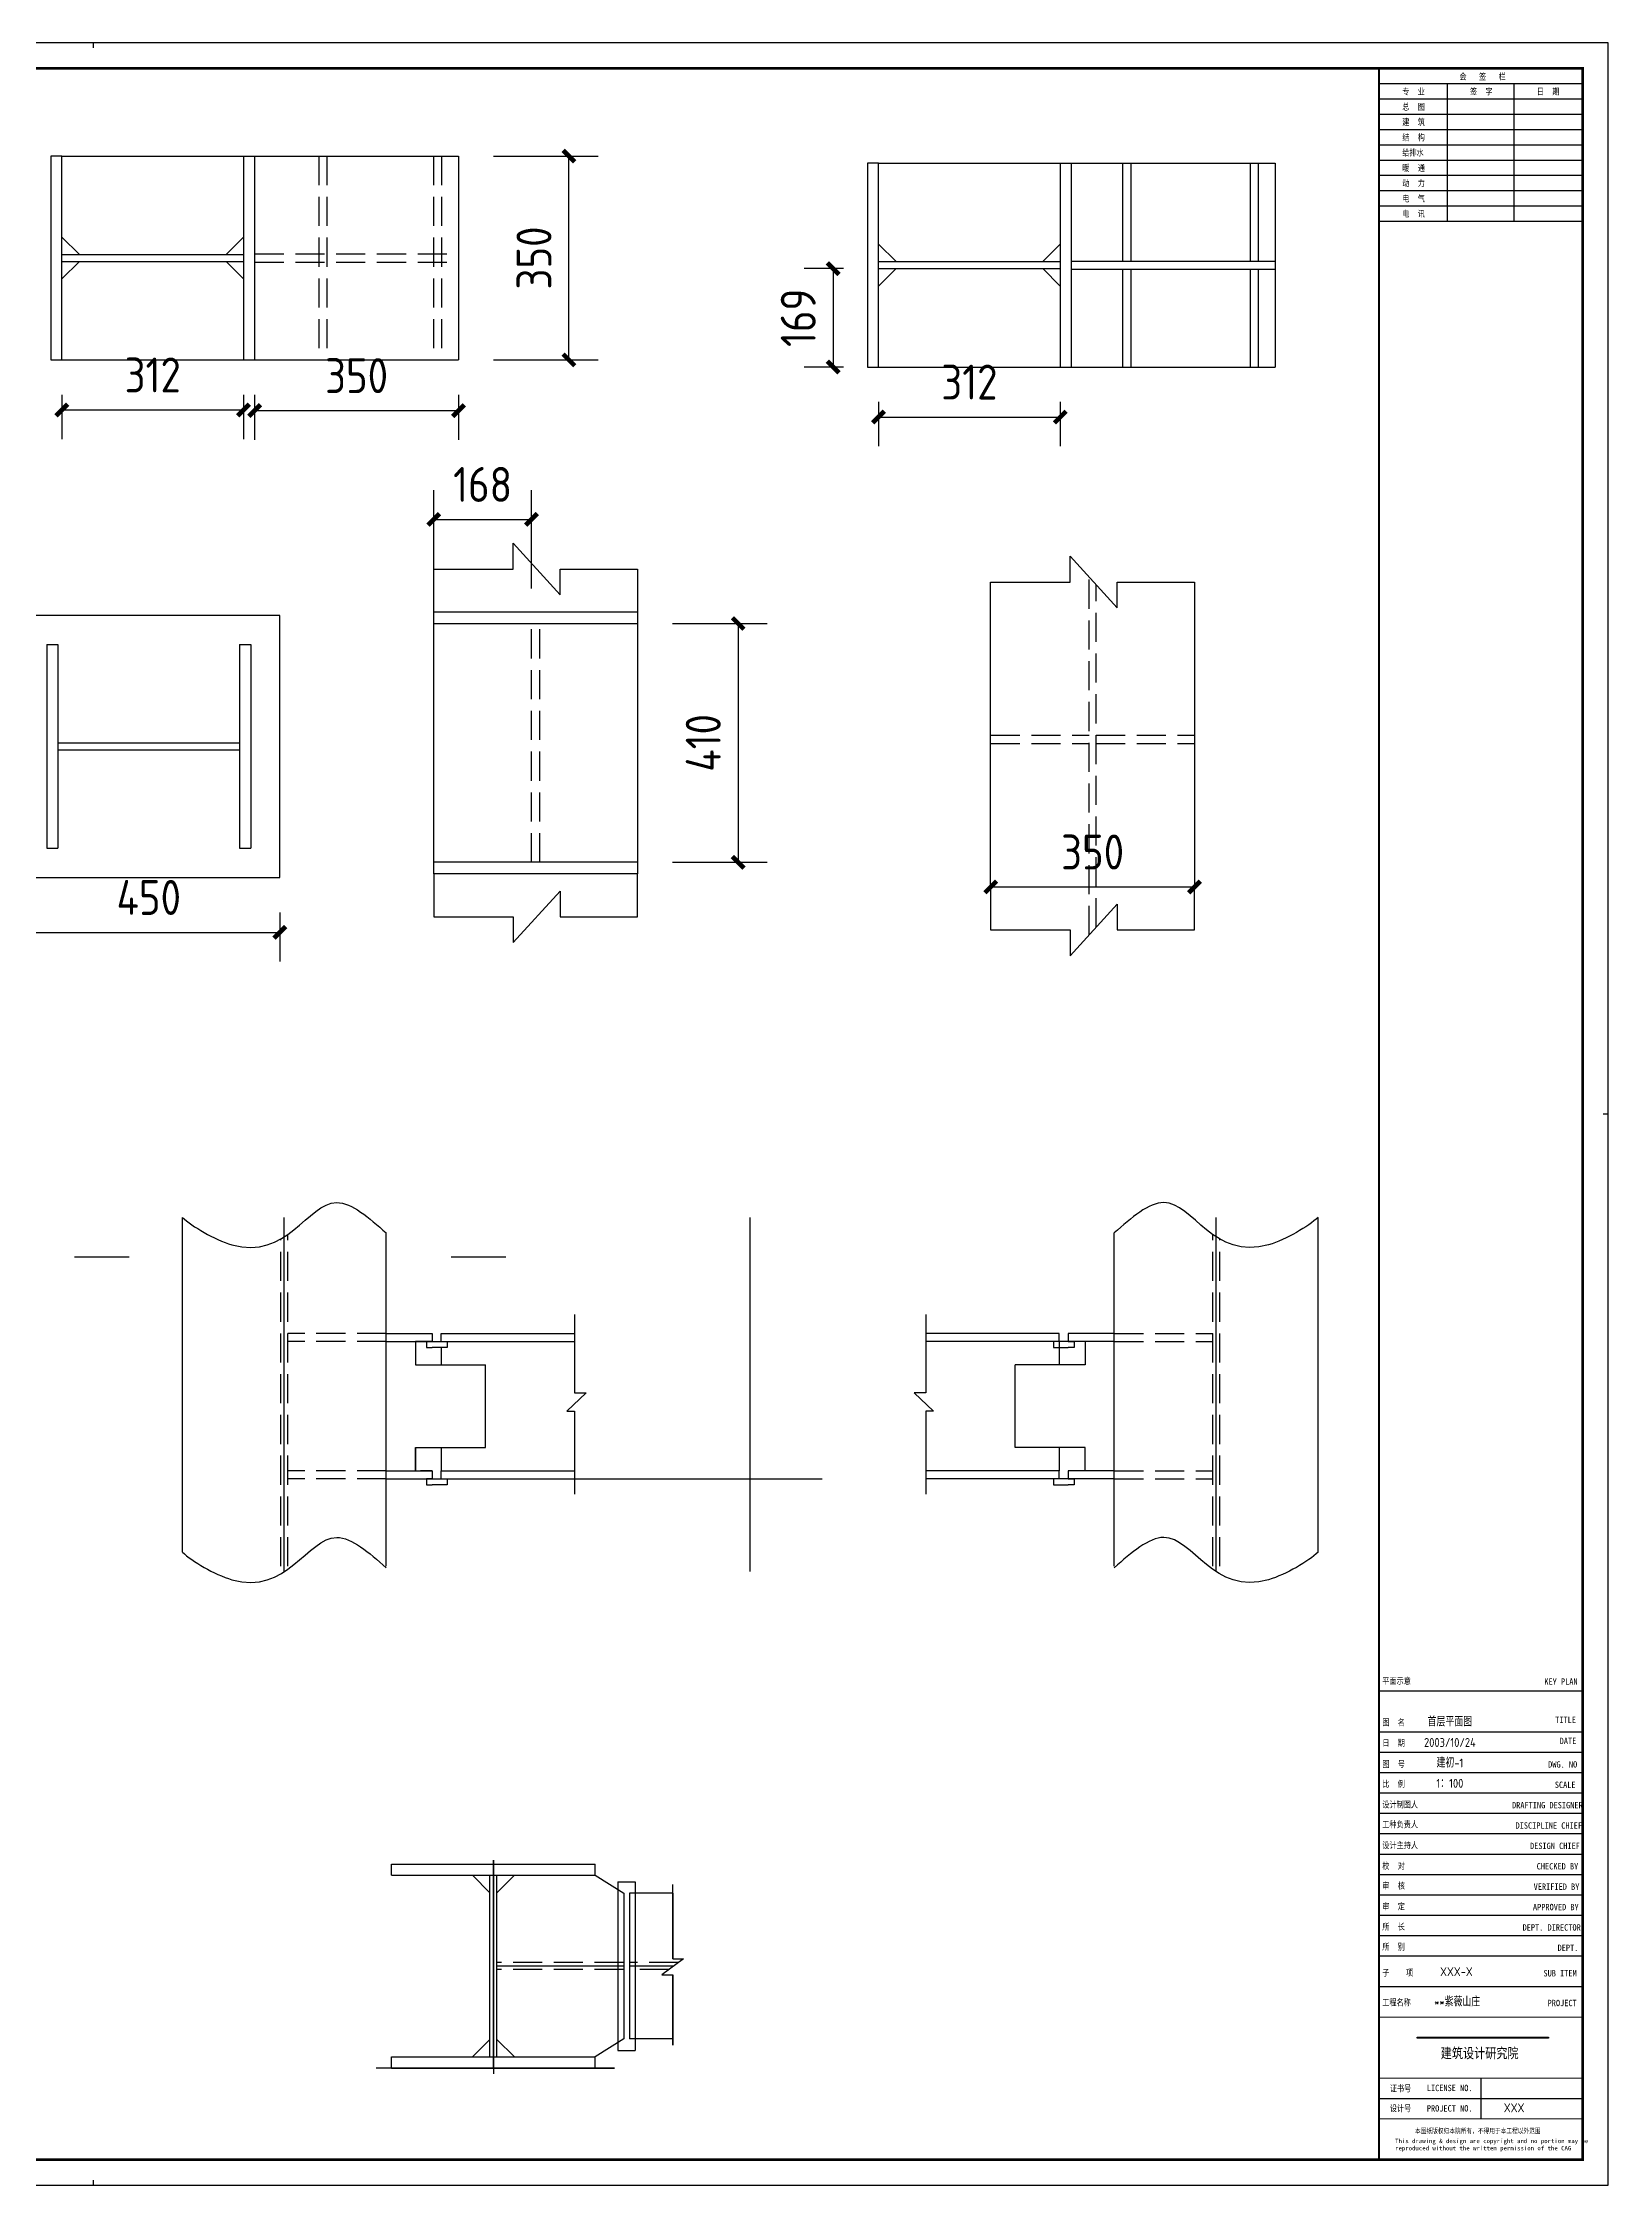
# Model space of a CAD drawing. Extents: x -9001 to 151288, y 75886 to 362543.
# Drawn here: x 3889 to 17327, y 159466 to 177858 of the extents above; entities that cross this region are included whole.
import ezdxf
from ezdxf.enums import TextEntityAlignment as Align

# ---------------------------------------------------------------- set-up
doc = ezdxf.new("R2010")
doc.units = 0
doc.header["$LTSCALE"] = 1000
doc.header["$MEASUREMENT"] = 0
doc.linetypes.add('DASH', pattern=[0.35, 0.25, -0.1])
doc.layers.add('PUB_TITLE', color=4, linetype='Continuous')
doc.styles.get("Standard").update_dxf_attribs({"font": 'gbenor.shx', "bigfont": 'gbcbig.shx'})
doc.styles.add('图框', font='')
doc.styles.get('图框').set_extended_font_data('SimSun')
doc.dimstyles.get("Standard").update_dxf_attribs({"dimscale": 100, "dimtxt": 1, "dimasz": 1, "dimexe": 2.5, "dimexo": 3, "dimgap": 1.5, "dimtad": 1, "dimdec": 0, "dimzin": 0, "dimdsep": 46, "dimtxsty": 'Standard', "dimblk": 'ARCHTICK', "dimcen": 0.09, "dimadec": 0, "dimazin": 0, "dimtfac": 1, "dimtdec": 0, "dimtix": 1, "dimtmove": 2, "dimatfit": 3, "dimfxl": 1, "dimtolj": 1, "dimtzin": 0, "dimarcsym": 0})

# ---------------------------------------------------------------- blocks, each defined once
blk = doc.blocks.new('$titleblk$00000167')
blk.add_hatch(color=256).paths.add_polyline_path([(-74.91, 58.12), (-74.91, 57.66), (-23.44, 57.66), (-23.44, 58.12)])
for p, q in [((-594.5, 839), (-594.5, 841)), ((-90, 825), (-10, 825)), ((-63, 771), (-63, 825)), ((-37, 825), (-37, 771)), ((-90, 819), (-10, 819)), ((-90, 813), (-10, 813)), ((-90, 807), (-10, 807)), ((-90, 801), (-10, 801)), ((-90, 795), (-10, 795)), ((-90, 789), (-10, 789)), ((-90, 783), (-10, 783)), ((-90, 777), (-10, 777)), ((-90, 771), (-10, 771)), ((0, 420.5), (-2, 420.5)), ((-90, 194), (-10, 194)), ((-90, 194), (-10, 194)), ((-90, 178), (-10, 178)), ((-90, 170), (-10, 170)), ((-90, 162), (-10, 162)), ((-90, 154), (-10, 154)), ((-90, 146), (-10, 146)), ((-90, 138), (-10, 138)), ((-90, 130), (-10, 130)), ((-90, 122), (-10, 122)), ((-90, 114), (-10, 114)), ((-90, 106), (-10, 106)), ((-90, 98), (-10, 98)), ((-90, 90), (-10, 90)), ((-90, 78), (-10, 78)), ((-90, 34), (-10, 34)), ((-50, 42), (-50, 26)), ((-594.5, 0), (-594.5, 2))]:
    blk.add_line(p, q)
for points in [[(-1189, 0), (0, 0), (0, 841), (-1189, 841)], [(-74.91, 58.12), (-23.44, 58.12), (-23.44, 57.66), (-74.91, 57.66)]]:
    blk.add_lwpolyline(points, close=True)
at = {"const_width": 1}
blk.add_lwpolyline([(-1164, 10), (-10, 10), (-10, 831), (-1164, 831)], close=True, dxfattribs=at)
for points, const_width in [([(-90, 831), (-90, 10)], 0.8), ([(-90, 831), (-90, 766.99)], 0.8), ([(-10, 766.99), (-10, 831), (-90, 831)], 0.8), ([(-90, 10), (-10, 10), (-10, 199.96)], 0.8), ([(-90, 66), (-10, 66)], 0.4), ([(-90, 42), (-10, 42)], 0.4), ([(-90, 26), (-10, 26)], 0.4)]:
    blk.add_lwpolyline(points, dxfattribs=dict(const_width=const_width))
at = {"style": '图框', "width": 0.8}
for s, height, p in [('会   签   栏', 2.5, (-58.39, 826.53)), ('总  图', 2.5, (-80.81, 814.66)), ('专  业', 2.5, (-80.81, 820.66)), ('签  字', 2.5, (-54.22, 820.66)), ('日  期', 2.5, (-28, 820.66)), ('建  筑', 2.5, (-80.81, 808.66)), ('结  构', 2.5, (-80.81, 802.66)), ('给排水', 2.5, (-80.81, 796.66)), ('暖  通', 2.5, (-80.81, 790.66)), ('动  力', 2.5, (-80.81, 784.66)), ('电  气', 2.5, (-80.81, 778.66)), ('电  讯', 2.5, (-80.81, 772.66)), ('平面示意', 2.5, (-88.65, 196.71)), ('KEY PLAN', 2.5, (-25.05, 196.43)), ('图  名', 2.5, (-88.65, 180.41)), ('TITLE', 2.5, (-20.79, 181.37)), ('日  期', 2.5, (-88.65, 172.37)), ('DATE', 2.5, (-19.03, 173.13)), ('图  号', 2.5, (-88.65, 164.07)), ('DWG. NO', 2.5, (-23.56, 163.93)), ('比  例', 2.5, (-88.65, 156.29)), ('SCALE', 2.5, (-20.94, 155.93)), ('设计制图人', 2.5, (-88.65, 148.18)), ('工种负责人', 2.5, (-88.65, 140.37)), ('DRAFTING DESIGNER', 2.5, (-37.74, 147.93)), ('设计主持人', 2.5, (-88.65, 132.21)), ('DISCIPLINE CHIEF', 2.5, (-36.36, 139.93)), ('校  对', 2.5, (-88.65, 124.09)), ('DESIGN CHIEF', 2.5, (-30.68, 131.93)), ('CHECKED BY', 2.5, (-28.05, 123.93)), ('审  核', 2.5, (-88.65, 116.31)), ('VERIFIED BY', 2.5, (-29.25, 115.93)), ('审  定', 2.5, (-88.65, 108.21)), ('APPROVED BY', 2.5, (-29.52, 107.93)), ('所  长', 2.5, (-88.65, 100.2)), ('DEPT. DIRECTOR', 2.5, (-33.6, 99.93)), ('所  别', 2.5, (-88.65, 92.35)), ('DEPT.', 2.5, (-19.86, 91.93)), ('子    项', 2.5, (-88.65, 82.15)), ('SUB ITEM', 2.5, (-25.4, 81.92)), ('工程名称', 2.5, (-88.65, 70.5)), ('PROJECT', 2.5, (-23.76, 70.26)), ('建筑设计研究院', 4, (-65.71, 49.84)), ('证书号', 2.5, (-85.69, 36.75)), ('LICENSE NO.', 2.5, (-71.18, 36.9)), ('设计号', 2.5, (-85.69, 28.92)), ('PROJECT NO.', 2.5, (-71.18, 28.9)), ('本图纸版权归本院所有，不得用于本工程以外范围', 2, (-75.8, 20.34))]:
    blk.add_text(s, height=height, dxfattribs=at).set_placement(p)
at = {"insert": (-83.62, 18.2), "char_height": 1.7, "width": 72.25, "attachment_point": 1, "style": '图框'}
blk.add_mtext('This drawing & design are copyright and no portion may be reproduced without the written permission of the CAG', dxfattribs=at)
at = {"flags": 4}
for tag, p in [('(扩展图名)', (-62.12, 184.1)), ('图名', (-62.12, 180.13)), ('日期', (-62.12, 172.03)), ('图号', (-62.12, 163.99)), ('比例', (-62.12, 156)), ('子项', (-59.56, 82.07)), ('工程名称', (-59.24, 70.19)), ('设计号', (-36.91, 28.62))]:
    blk.add_attdef(tag, text='', height=3.5, dxfattribs=at).set_placement(p, align=Align.CENTER)
for tag, p in [('设计人', (-64.84, 148.13)), ('负责人', (-64.71, 140.27)), ('主持人', (-64.73, 132.26)), ('校对人', (-64.28, 124.4)), ('审核人', (-63.96, 116.15)), ('审定人', (-64.16, 107.95)), ('所长', (-64.16, 99.76))]:
    blk.add_attdef(tag, p, '', height=3.5)
blk = doc.blocks.new('_ArchTick')
at = {"color": 0, "linetype": 'ByBlock', "const_width": 0.4}
blk.add_lwpolyline([(-0.5, -0.5), (0.5, 0.5)], dxfattribs=at)
blk = doc.blocks.new('*D737')
at = {"color": 0, "lineweight": -2}
for p, q in [((3673.5, 170393), (3673.5, 169971)), ((5923.5, 170393), (5923.5, 169971)), ((3673.5, 170221), (5923.5, 170221))]:
    blk.add_line(p, q, dxfattribs=at)
at = {"layer": 'Defpoints', "color": 0}
for p in [(3673.5, 170693), (5923.5, 170693), (5923.5, 170221)]:
    blk.add_point(p, dxfattribs=at)
at = {"color": 0, "lineweight": -2, "xscale": 100, "yscale": 100, "zscale": 100, "rotation": 180}
blk.add_blockref('_ArchTick', (3673.5, 170221), dxfattribs=at)
at = {"color": 0, "lineweight": -2, "xscale": 100, "yscale": 100, "zscale": 100}
blk.add_blockref('_ArchTick', (5923.5, 170221), dxfattribs=at)
at = {"color": 0, "insert": (4798.5, 170521), "char_height": 300, "attachment_point": 5}
blk.add_mtext('\\A1;450', dxfattribs=at)
blk = doc.blocks.new('*D747')
at = {"color": 0, "lineweight": -2}
for p, q in [((3752.5, 175981), (3413, 175981)), ((3663, 175981), (3663, 175136)), ((3752.5, 175136), (3413, 175136))]:
    blk.add_line(p, q, dxfattribs=at)
at = {"layer": 'Defpoints', "color": 0}
for p in [(4052.5, 175981), (3663, 175136), (4052.5, 175136)]:
    blk.add_point(p, dxfattribs=at)
at = {"color": 0, "lineweight": -2, "xscale": 100, "yscale": 100, "zscale": 100}
for p, rotation in [((3663, 175981), 90), ((3663, 175136), 270)]:
    blk.add_blockref('_ArchTick', p, dxfattribs=dict(at, rotation=rotation))
at = {"color": 0, "insert": (3363, 175558.5), "char_height": 300, "attachment_point": 5, "rotation": 90}
blk.add_mtext('\\A1;169', dxfattribs=at)
blk = doc.blocks.new('*D748')
at = {"color": 0, "lineweight": -2}
for p, q in [((4052.5, 174836), (4052.5, 174456.5)), ((5612.5, 174836), (5612.5, 174456.5)), ((4052.5, 174706.5), (5612.5, 174706.5))]:
    blk.add_line(p, q, dxfattribs=at)
at = {"layer": 'Defpoints', "color": 0}
for p in [(4052.5, 175136), (5612.5, 175136), (5612.5, 174706.5)]:
    blk.add_point(p, dxfattribs=at)
at = {"color": 0, "lineweight": -2, "xscale": 100, "yscale": 100, "zscale": 100, "rotation": 180}
blk.add_blockref('_ArchTick', (4052.5, 174706.5), dxfattribs=at)
at = {"color": 0, "lineweight": -2, "xscale": 100, "yscale": 100, "zscale": 100}
blk.add_blockref('_ArchTick', (5612.5, 174706.5), dxfattribs=at)
at = {"color": 0, "insert": (4832.5, 175006.5), "char_height": 300, "attachment_point": 5}
blk.add_mtext('\\A1;312', dxfattribs=at)
blk = doc.blocks.new('*D751')
at = {"color": 0, "lineweight": -2}
for p, q in [((10763.5, 175920), (10424, 175920)), ((10674, 175920), (10674, 175075)), ((10763.5, 175075), (10424, 175075))]:
    blk.add_line(p, q, dxfattribs=at)
at = {"layer": 'Defpoints', "color": 0}
for p in [(11063.5, 175920), (10674, 175075), (11063.5, 175075)]:
    blk.add_point(p, dxfattribs=at)
at = {"color": 0, "lineweight": -2, "xscale": 100, "yscale": 100, "zscale": 100}
for p, rotation in [((10674, 175920), 90), ((10674, 175075), 270)]:
    blk.add_blockref('_ArchTick', p, dxfattribs=dict(at, rotation=rotation))
at = {"color": 0, "insert": (10374, 175497.5), "char_height": 300, "attachment_point": 5, "rotation": 90}
blk.add_mtext('\\A1;169', dxfattribs=at)
blk = doc.blocks.new('*D752')
at = {"color": 0, "lineweight": -2}
for p, q in [((11063.5, 174775), (11063.5, 174395.5)), ((12623.5, 174775), (12623.5, 174395.5)), ((11063.5, 174645.5), (12623.5, 174645.5))]:
    blk.add_line(p, q, dxfattribs=at)
at = {"layer": 'Defpoints', "color": 0}
for p in [(11063.5, 175075), (12623.5, 175075), (12623.5, 174645.5)]:
    blk.add_point(p, dxfattribs=at)
at = {"color": 0, "lineweight": -2, "xscale": 100, "yscale": 100, "zscale": 100, "rotation": 180}
blk.add_blockref('_ArchTick', (11063.5, 174645.5), dxfattribs=at)
at = {"color": 0, "lineweight": -2, "xscale": 100, "yscale": 100, "zscale": 100}
blk.add_blockref('_ArchTick', (12623.5, 174645.5), dxfattribs=at)
at = {"color": 0, "insert": (11843.5, 174945.5), "char_height": 300, "attachment_point": 5}
blk.add_mtext('\\A1;312', dxfattribs=at)
blk = doc.blocks.new('*D753')
at = {"color": 0, "lineweight": -2}
for p, q in [((9294.5, 172873), (10108.5, 172873)), ((9858.5, 172873), (9858.5, 170823)), ((9294.5, 170823), (10108.5, 170823))]:
    blk.add_line(p, q, dxfattribs=at)
at = {"layer": 'Defpoints', "color": 0}
for p in [(8994.5, 172873), (8994.5, 170823), (9858.5, 170823)]:
    blk.add_point(p, dxfattribs=at)
at = {"color": 0, "lineweight": -2, "xscale": 100, "yscale": 100, "zscale": 100}
for p, rotation in [((9858.5, 172873), 90), ((9858.5, 170823), 270)]:
    blk.add_blockref('_ArchTick', p, dxfattribs=dict(at, rotation=rotation))
at = {"color": 0, "insert": (9558.5, 171848), "char_height": 300, "attachment_point": 5, "rotation": 90}
blk.add_mtext('\\A1;410', dxfattribs=at)
blk = doc.blocks.new('*D754')
at = {"color": 0, "lineweight": -2}
for p, q in [((7244.5, 173173), (7244.5, 174017)), ((8084.5, 173173), (8084.5, 174017)), ((7244.5, 173767), (8084.5, 173767))]:
    blk.add_line(p, q, dxfattribs=at)
at = {"layer": 'Defpoints', "color": 0}
for p in [(8084.5, 173767), (7244.5, 172873), (8084.5, 172873)]:
    blk.add_point(p, dxfattribs=at)
at = {"color": 0, "lineweight": -2, "xscale": 100, "yscale": 100, "zscale": 100, "rotation": 180}
blk.add_blockref('_ArchTick', (7244.5, 173767), dxfattribs=at)
at = {"color": 0, "lineweight": -2, "xscale": 100, "yscale": 100, "zscale": 100}
blk.add_blockref('_ArchTick', (8084.5, 173767), dxfattribs=at)
at = {"color": 0, "insert": (7664.5, 174067), "char_height": 300, "attachment_point": 5}
blk.add_mtext('\\A1;168', dxfattribs=at)
blk = doc.blocks.new('*D755')
at = {"color": 0, "lineweight": -2}
for p, q in [((5707.5, 174836), (5707.5, 174451)), ((7457.5, 174836), (7457.5, 174451)), ((5707.5, 174701), (7457.5, 174701))]:
    blk.add_line(p, q, dxfattribs=at)
at = {"layer": 'Defpoints', "color": 0}
for p in [(5707.5, 175136), (7457.5, 175136), (7457.5, 174701)]:
    blk.add_point(p, dxfattribs=at)
at = {"color": 0, "lineweight": -2, "xscale": 100, "yscale": 100, "zscale": 100, "rotation": 180}
blk.add_blockref('_ArchTick', (5707.5, 174701), dxfattribs=at)
at = {"color": 0, "lineweight": -2, "xscale": 100, "yscale": 100, "zscale": 100}
blk.add_blockref('_ArchTick', (7457.5, 174701), dxfattribs=at)
at = {"color": 0, "insert": (6582.5, 175001), "char_height": 300, "attachment_point": 5}
blk.add_mtext('\\A1;350', dxfattribs=at)
blk = doc.blocks.new('*D756')
at = {"color": 0, "lineweight": -2}
for p, q in [((7757.5, 176886), (8655.5, 176886)), ((8405.5, 175136), (8405.5, 176886)), ((7757.5, 175136), (8655.5, 175136))]:
    blk.add_line(p, q, dxfattribs=at)
at = {"layer": 'Defpoints', "color": 0}
for p in [(7457.5, 176886), (8405.5, 176886), (7457.5, 175136)]:
    blk.add_point(p, dxfattribs=at)
at = {"color": 0, "lineweight": -2, "xscale": 100, "yscale": 100, "zscale": 100}
for p, rotation in [((8405.5, 176886), 90), ((8405.5, 175136), 270)]:
    blk.add_blockref('_ArchTick', p, dxfattribs=dict(at, rotation=rotation))
at = {"color": 0, "insert": (8105.5, 176011), "char_height": 300, "attachment_point": 5, "rotation": 90}
blk.add_mtext('\\A1;350', dxfattribs=at)
blk = doc.blocks.new('*D758')
at = {"color": 0, "lineweight": -2}
for p, q in [((13776, 170911), (13776, 170861)), ((12026, 170746), (12026, 170861)), ((12026, 170611), (13776, 170611))]:
    blk.add_line(p, q, dxfattribs=at)
at = {"layer": 'Defpoints', "color": 0}
for p in [(13776, 170611), (13776, 170611), (12026, 170446)]:
    blk.add_point(p, dxfattribs=at)
at = {"color": 0, "lineweight": -2, "xscale": 100, "yscale": 100, "zscale": 100, "rotation": 180}
blk.add_blockref('_ArchTick', (12026, 170611), dxfattribs=at)
at = {"color": 0, "lineweight": -2, "xscale": 100, "yscale": 100, "zscale": 100}
blk.add_blockref('_ArchTick', (13776, 170611), dxfattribs=at)
at = {"color": 0, "insert": (12901, 170911), "char_height": 300, "attachment_point": 5}
blk.add_mtext('\\A1;350', dxfattribs=at)

msp = doc.modelspace()

# ---------------------------------------------------------------- linework, layer by layer
for p, q in [((3957.5, 176886), (3957.5, 175136)), ((4052.5, 176886), (3957.5, 176886)), ((4052.5, 175136), (4052.5, 176886)), ((4052.5, 176886), (5612.5, 176886)), ((5612.5, 176886), (5612.5, 175136)), ((5612.5, 176886), (5707.5, 176886)), ((5707.5, 176886), (5707.5, 175136)), ((5707.5, 176886), (7457.5, 176886)), ((7457.5, 176886), (7457.5, 175136)), ((10968.5, 176825), (10968.5, 175075)), ((11063.5, 176825), (10968.5, 176825)), ((11063.5, 175075), (11063.5, 176825)), ((11063.5, 176825), (12623.5, 176825)), ((12623.5, 176825), (12623.5, 175075)), ((12623.5, 176825), (12718.5, 176825)), ((12718.5, 176825), (12718.5, 175075)), ((12718.5, 176825), (14468.5, 176825)), ((13158.5, 176825), (13158.5, 175985)), ((13228.5, 176825), (13228.5, 175985)), ((14253.5, 176825), (14253.5, 175985)), ((14323.5, 176825), (14323.5, 175985)), ((14468.5, 176825), (14468.5, 175075)), ((4052.5, 176191), (4202.5, 176041)), ((4052.5, 176041), (5612.5, 176041)), ((5462.5, 176041), (5612.5, 176191)), ((11063.5, 176130), (11213.5, 175980)), ((12473.5, 175980), (12623.5, 176130)), ((4052.5, 175981), (5612.5, 175981)), ((4052.5, 175831), (4202.5, 175981)), ((5462.5, 175981), (5612.5, 175831)), ((11063.5, 175980), (12623.5, 175980)), ((11063.5, 175920), (12623.5, 175920)), ((11063.5, 175770), (11213.5, 175920)), ((12473.5, 175920), (12623.5, 175770)), ((12718.5, 175985), (14468.5, 175985)), ((12718.5, 175915), (14468.5, 175915)), ((13158.5, 175915), (13158.5, 175075)), ((13228.5, 175915), (13228.5, 175075)), ((14253.5, 175915), (14253.5, 175075)), ((14323.5, 175915), (14323.5, 175075)), ((3957.5, 175136), (4052.5, 175136)), ((4052.5, 175136), (5612.5, 175136)), ((5612.5, 175136), (5707.5, 175136)), ((5707.5, 175136), (7457.5, 175136)), ((10968.5, 175075), (11063.5, 175075)), ((11063.5, 175075), (12623.5, 175075)), ((12623.5, 175075), (12718.5, 175075)), ((12718.5, 175075), (14468.5, 175075)), ((7927, 173340.5), (7927, 173563)), ((7927, 173563), (8329.5, 173120.5)), ((12708.5, 173228.5), (12708.5, 173451)), ((12708.5, 173451), (13111, 173008.5)), ((7244.5, 172973), (7244.5, 173340.5)), ((7244.5, 173340.5), (7927, 173340.5)), ((8329.5, 173120.5), (8329.5, 173340.5)), ((8329.5, 173340.5), (8994.5, 173340.5)), ((8994.5, 173340.5), (8994.5, 172973)), ((12026, 172861), (12026, 173228.5)), ((12026, 173228.5), (12708.5, 173228.5)), ((13111, 173228.5), (13776, 173228.5)), ((13111, 173008.5), (13111, 173228.5)), ((13776, 173228.5), (13776, 172861)), ((5923.5, 172943), (3673.5, 172943)), ((5923.5, 170693), (5923.5, 172943)), ((7244.5, 172973), (8994.5, 172973)), ((7244.5, 170723), (7244.5, 172973)), ((8994.5, 172973), (8994.5, 170723)), ((7244.5, 172873), (8994.5, 172873)), ((12026, 170611), (12026, 172861)), ((13776, 172861), (13776, 170611)), ((3923.5, 172693), (3923.5, 170943)), ((3923.5, 172693), (4018.5, 172693)), ((4018.5, 172693), (4018.5, 170943)), ((5578.5, 172693), (5578.5, 170943)), ((5578.5, 172693), (5673.5, 172693)), ((5673.5, 172693), (5673.5, 170943)), ((4018.5, 171848), (5578.5, 171848)), ((4018.5, 171788), (5578.5, 171788)), ((3923.5, 170943), (4018.5, 170943)), ((5578.5, 170943), (5673.5, 170943)), ((3673.5, 170693), (5923.5, 170693)), ((8994.5, 170823), (7244.5, 170823)), ((8994.5, 170723), (7244.5, 170723)), ((7244.5, 170723), (7244.5, 170393)), ((7244.5, 170723), (7244.5, 170355.5)), ((8994.5, 170393), (8994.5, 170723)), ((8994.5, 170355.5), (8994.5, 170723)), ((7927, 170133), (8329.5, 170575.5)), ((8329.5, 170575.5), (8329.5, 170355.5)), ((12026, 170611), (12026, 170281)), ((12026, 170611), (12026, 170243.5)), ((13776, 170281), (13776, 170611)), ((13776, 170243.5), (13776, 170611)), ((7244.5, 170355.5), (7927, 170355.5)), ((7927, 170355.5), (7927, 170133)), ((8329.5, 170355.5), (8994.5, 170355.5)), ((12708.5, 170021), (13111, 170463.5)), ((13111, 170463.5), (13111, 170243.5)), ((12026, 170243.5), (12708.5, 170243.5)), ((12708.5, 170243.5), (12708.5, 170021)), ((13111, 170243.5), (13776, 170243.5)), ((5087, 164899.6), (5087, 167774.6)), ((14837, 164899.6), (14837, 167774.6)), ((6837, 164778.5), (6837, 167641.1)), ((13087, 164778.5), (13087, 167641.1))]:
    msp.add_line(p, q)
at = {"color": 1, "linetype": 'DASH'}
for p, q in [((6257.5, 176886), (6257.5, 175136)), ((6327.5, 176886), (6327.5, 175136)), ((7242.5, 176886), (7242.5, 175136)), ((7312.5, 176886), (7312.5, 175136)), ((5707.5, 176046), (7457.5, 176046)), ((5707.5, 175976), (7457.5, 175976)), ((12871, 170199.6), (12871, 173272.4)), ((12931, 170265.6), (12931, 173206.4)), ((8084.5, 170823), (8084.5, 172873)), ((8154.5, 170823), (8154.5, 172873)), ((12026, 171914), (12871, 171914)), ((12026, 171844), (12871, 171844)), ((12931, 171914), (13776, 171914)), ((12931, 171844), (13776, 171844))]:
    msp.add_line(p, q, dxfattribs=at)
at = {"color": 1}
for p, q in [((5962, 164733.1), (5962, 167774.6)), ((9962, 164733.1), (9962, 167774.6)), ((13962, 164733.1), (13962, 167774.6)), ((7757, 160471), (7757, 162256)), ((7757, 162256), (7757, 160421)), ((8875.5, 161346), (7787, 161346)), ((9304.3, 161346), (8925.5, 161346)), ((8797, 160471), (6752, 160471)), ((7757, 160471), (8797, 160471))]:
    msp.add_line(p, q, dxfattribs=at)
at = {"color": 0, "linetype": 'DASH'}
for p, q in [((5932, 164778.5), (5932, 167589.6)), ((5992, 164778.5), (5992, 167628.4)), ((13932, 164778.5), (13932, 167628.4)), ((13992, 164778.5), (13992, 167589.6)), ((6837, 166778.5), (5992, 166778.5)), ((6837, 166708.5), (5992, 166708.5)), ((13087, 166778.5), (13932, 166778.5)), ((13087, 166708.5), (13932, 166708.5)), ((6837, 165598.5), (5992, 165598.5)), ((13087, 165598.5), (13932, 165598.5)), ((6837, 165528.5), (5992, 165528.5)), ((13087, 165528.5), (13932, 165528.5)), ((8875.5, 161376), (7787, 161376)), ((8875.5, 161316), (7787, 161316)), ((9345.2, 161376), (8925.5, 161376)), ((9263.4, 161316), (8925.5, 161316))]:
    msp.add_line(p, q, dxfattribs=at)
at = {"color": 0}
for p, q in [((4629.5, 167432), (4161, 167432)), ((7394, 167435.5), (7862.5, 167435.5)), ((8453.3, 166939.2), (8453.3, 166266.7)), ((11470.7, 166939.2), (11470.7, 166266.7)), ((6837, 166778.5), (7232.5, 166778.5)), ((6837, 166708.5), (8453.3, 166708.5)), ((7188, 166708.5), (7088, 166708.5)), ((7088, 166708.5), (7088, 166508.5)), ((7232.5, 166708.5), (7182.5, 166708.5)), ((7182.5, 166708.5), (7182.5, 166658.5)), ((7182.5, 166658.5), (7232.5, 166658.5)), ((7232.5, 166708.5), (7188, 166708.5)), ((7232.5, 166708.5), (7222.5, 166708.5)), ((7232.5, 166778.5), (7232.5, 166708.5)), ((7359.5, 166658.5), (7232.5, 166658.5)), ((7309.5, 166778.5), (8453.3, 166778.5)), ((7309.5, 166708.5), (7309.5, 166778.5)), ((7309.5, 166708.5), (7359.5, 166708.5)), ((7309.5, 166658.5), (7309.5, 166508.5)), ((7359.5, 166708.5), (7359.5, 166658.5)), ((12614.5, 166778.5), (11470.7, 166778.5)), ((13087, 166708.5), (11470.7, 166708.5)), ((12614.5, 166708.5), (12564.5, 166708.5)), ((12564.5, 166708.5), (12564.5, 166658.5)), ((12564.5, 166658.5), (12691.5, 166658.5)), ((12614.5, 166708.5), (12614.5, 166778.5)), ((12614.5, 166708.5), (12614.5, 166508.5)), ((13087, 166778.5), (12691.5, 166778.5)), ((12691.5, 166778.5), (12691.5, 166708.5)), ((12691.5, 166708.5), (12736, 166708.5)), ((12691.5, 166708.5), (12701.5, 166708.5)), ((12691.5, 166708.5), (12741.5, 166708.5)), ((12741.5, 166658.5), (12691.5, 166658.5)), ((12741.5, 166708.5), (12741.5, 166658.5)), ((12836, 166708.5), (12836, 166508.5)), ((7088, 166508.5), (7688, 166508.5)), ((7688, 165798.5), (7688, 166508.5)), ((12836, 166508.5), (12236, 166508.5)), ((12236, 165798.5), (12236, 166508.5)), ((8553.3, 166266.7), (8388.3, 166111.7)), ((8388.3, 166111.7), (8453.3, 166111.7)), ((8453.3, 166266.7), (8553.3, 166266.7)), ((8453.3, 166111.7), (8453.3, 165399.2)), ((11470.7, 166266.7), (11370.7, 166266.7)), ((11370.7, 166266.7), (11535.7, 166111.7)), ((11470.7, 166111.7), (11470.7, 165399.2)), ((11535.7, 166111.7), (11470.7, 166111.7)), ((7088, 165798.5), (7088, 165598.5)), ((7088, 165598.5), (7088, 165798.5)), ((7088, 165798.5), (7688, 165798.5)), ((7309.5, 165798.5), (7309.5, 165598.5)), ((12836, 165798.5), (12236, 165798.5)), ((12614.5, 165798.5), (12614.5, 165598.5)), ((12836, 165598.5), (12836, 165798.5)), ((6837, 165598.5), (7232.5, 165598.5)), ((7232.5, 165598.5), (7132.5, 165598.5)), ((7232.5, 165598.5), (7232.5, 165528.5)), ((7309.5, 165528.5), (7309.5, 165598.5)), ((7309.5, 165598.5), (8453.3, 165598.5)), ((12614.5, 165598.5), (11470.7, 165598.5)), ((12614.5, 165528.5), (12614.5, 165598.5)), ((13087, 165598.5), (12691.5, 165598.5)), ((12691.5, 165598.5), (12691.5, 165528.5)), ((6837, 165528.5), (8453.3, 165528.5)), ((7232.5, 165528.5), (7182.5, 165528.5)), ((7182.5, 165528.5), (7182.5, 165478.5)), ((7182.5, 165478.5), (7232.5, 165478.5)), ((7232.5, 165528.5), (7188, 165528.5)), ((7232.5, 165528.5), (7222.5, 165528.5)), ((7232.5, 165528.5), (7309.5, 165528.5)), ((7359.5, 165478.5), (7232.5, 165478.5)), ((7309.5, 165528.5), (7359.5, 165528.5)), ((7359.5, 165528.5), (7359.5, 165478.5)), ((8453.3, 165528.5), (10579.3, 165528.5)), ((13087, 165528.5), (11470.7, 165528.5)), ((12614.5, 165528.5), (12564.5, 165528.5)), ((12564.5, 165528.5), (12564.5, 165478.5)), ((12564.5, 165478.5), (12691.5, 165478.5)), ((12691.5, 165528.5), (12614.5, 165528.5)), ((12691.5, 165528.5), (12736, 165528.5)), ((12691.5, 165528.5), (12701.5, 165528.5)), ((12691.5, 165528.5), (12741.5, 165528.5)), ((12741.5, 165478.5), (12691.5, 165478.5)), ((12741.5, 165528.5), (12741.5, 165478.5)), ((6882, 162221), (8632, 162221)), ((6882, 162126), (6882, 162221)), ((6882, 162126), (8632, 162126)), ((7577, 162126), (7727, 161976)), ((7727, 160566), (7727, 162126)), ((7787, 160566), (7787, 162126)), ((7787, 162126), (7937, 162126)), ((7937, 162126), (7787, 161976)), ((8632, 162126), (8632, 162221)), ((8632, 162126), (8875.5, 161971)), ((8825.5, 162071), (8825.5, 160621)), ((8825.5, 162071), (8975.5, 162071)), ((8975.5, 162071), (8975.5, 160621)), ((9297, 161408.5), (9297, 162046)), ((8875.5, 161971), (8875.5, 160721)), ((9297, 161971), (8925.5, 161971)), ((8925.5, 161971), (8925.5, 160721)), ((9297, 161971), (9297, 161408.5)), ((9389.5, 161408.5), (9202, 161271)), ((9297, 161408.5), (9389.5, 161408.5)), ((9202, 161271), (9297, 161271)), ((9297, 160666), (9297, 161271)), ((9297, 161271), (9297, 160666)), ((7577, 160566), (7727, 160716)), ((7937, 160566), (7787, 160716)), ((8875.5, 160721), (8632, 160566)), ((8825.5, 160621), (8975.5, 160621)), ((9297, 160721), (8925.5, 160721)), ((6882, 160566), (8632, 160566)), ((6882, 160471), (6882, 160566)), ((6882, 160471), (8632, 160471)), ((6882, 160471), (8632, 160471)), ((7757, 160471), (7757, 160566)), ((7787, 160566), (7937, 160566)), ((8632, 160471), (8632, 160566))]:
    msp.add_line(p, q, dxfattribs=at)
for points in [[(5087, 167774.6), (5172.6, 167696.6), (5924, 167238.3), (6252.6, 168155.6), (6689, 167771.5), (6837, 167641.1)], [(14837, 167774.6), (14751.4, 167696.6), (14000, 167238.3), (13671.4, 168155.6), (13235, 167771.5), (13087, 167641.1)], [(5087, 164899.6), (5172.6, 164821.6), (5924, 164363.3), (6252.6, 165280.7), (6689, 164896.5), (6837, 164766.1)], [(14837, 164899.6), (14751.4, 164821.6), (14000, 164363.3), (13671.4, 165280.7), (13235, 164896.5), (13087, 164766.1)]]:
    msp.add_open_spline(points, degree=3, knots=[42.2637519, 42.2637519, 42.2637519, 42.2637519, 105.8017013, 299.853885, 399.4982526, 399.4982526, 399.4982526, 399.4982526])

# ---------------------------------------------------------------- block references
at = {"layer": 'PUB_TITLE', "xscale": 21.86999999999534, "yscale": 21.86999999999534, "zscale": 21.87}
msp.add_blockref('$titleblk$00000167', (17326.9, 159465.5), dxfattribs=at).add_auto_attribs({'比例': '1：100', '图号': '建初-1', '日期': '2003/10/24', '图名': '首层平面图', '子项': 'XXX-X', '工程名称': '**紫薇山庄', '设计号': 'XXX'})

# ---------------------------------------------------------------- dimensions: what is measured, and where the dimension line sits
for base, p1, p2, picture, middle in [((8405.5, 176886), (7457.5, 175136), (7457.5, 176886), '*D756', (8105.5, 176011)), ((3663, 175136), (4052.5, 175981), (4052.5, 175136), '*D747', (3363, 175558.5)), ((10674, 175075), (11063.5, 175920), (11063.5, 175075), '*D751', (10374, 175497.5)), ((9858.5, 170823), (8994.5, 172873), (8994.5, 170823), '*D753', (9558.5, 171848))]:
    dim = msp.add_linear_dim(base=base, p1=p1, p2=p2, angle=90, dimstyle='Standard', override={"dimtxt": 3, "dimlfac": 0.2})
    dim.commit()
    dim.dimension.update_dxf_attribs({"geometry": picture, "text_midpoint": middle})
for base, p1, p2, picture, middle in [((5612.5, 174706.5), (4052.5, 175136), (5612.5, 175136), '*D748', (4832.5, 175006.5)), ((7457.5, 174701), (5707.5, 175136), (7457.5, 175136), '*D755', (6582.5, 175001)), ((12623.5, 174645.5), (11063.5, 175075), (12623.5, 175075), '*D752', (11843.5, 174945.5)), ((8084.5, 173767), (7244.5, 172873), (8084.5, 172873), '*D754', (7664.5, 174067)), ((13776, 170611), (12026, 170446), (13776, 170611), '*D758', (12901, 170911)), ((5923.5, 170221), (3673.5, 170693), (5923.5, 170693), '*D737', (4798.5, 170521))]:
    dim = msp.add_linear_dim(base=base, p1=p1, p2=p2, dimstyle='Standard', override={"dimtxt": 3, "dimlfac": 0.2})
    dim.commit()
    dim.dimension.update_dxf_attribs({"geometry": picture, "text_midpoint": middle})

doc.saveas('drawing.dxf')
